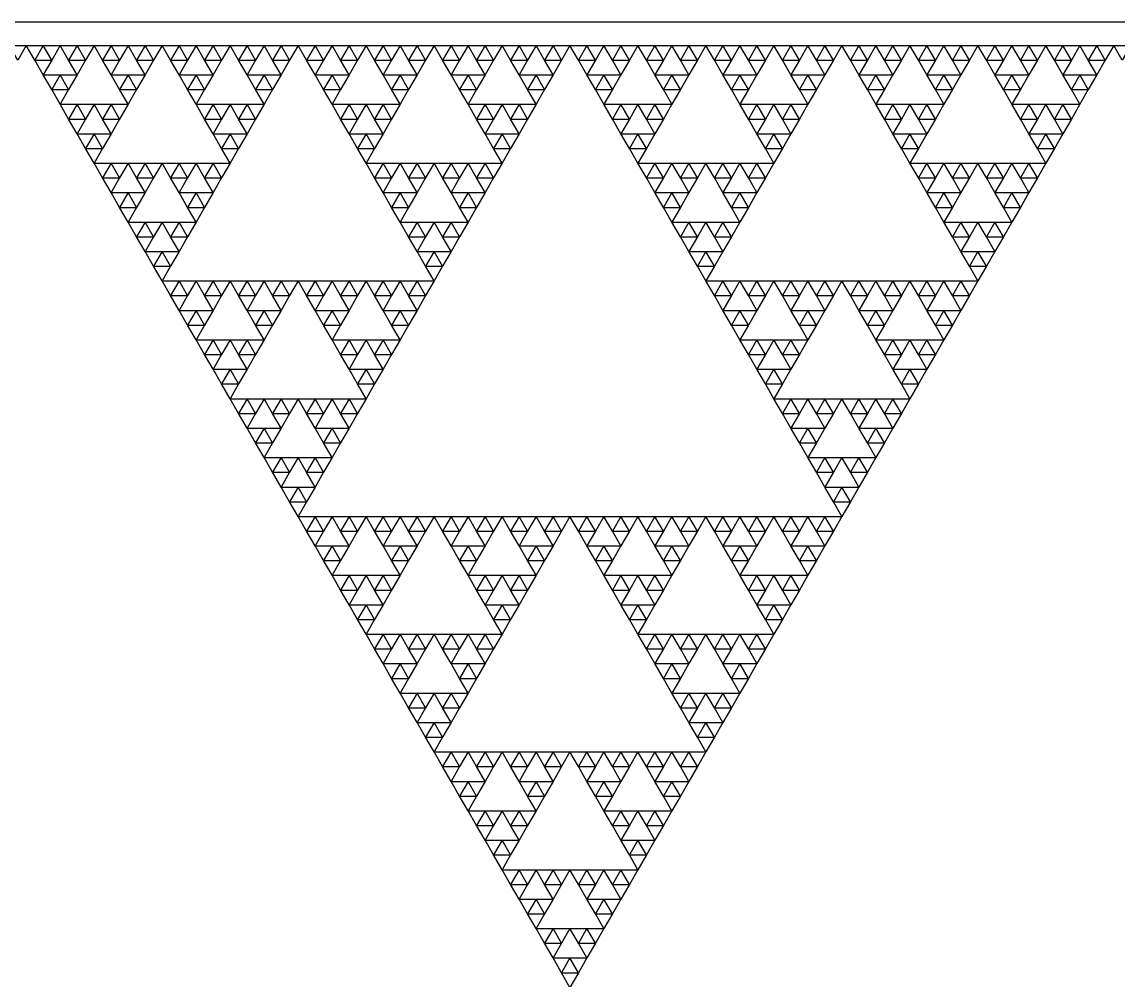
# Model space of a CAD drawing. Extents: x 0 to 1120, y 627 to 1597.
# Drawn here: x 559.5 to 699.2, y 1474.8 to 1597 of the extents above; entities that cross this region are included whole.
import ezdxf

# ---------------------------------------------------------------- set-up
doc = ezdxf.new("R2010")
doc.units = 0
doc.layers.get('0').update_dxf_attribs({"linetype": 'CONTINUOUS'})

msp = doc.modelspace()

# ---------------------------------------------------------------- linework, layer by layer
at = {"color": 1}
msp.add_lwpolyline([(0, 1597), (1120, 1597), (560, 627.052)], close=True, dxfattribs=at)
at = {"color": 3}
for points in [[(557.833, 1594), (560, 1594), (558.916, 1592.123)], [(560, 1594), (562.167, 1594), (561.084, 1592.123)], [(562.167, 1594), (564.334, 1594), (563.251, 1592.123)], [(564.334, 1594), (566.502, 1594), (565.418, 1592.123)], [(566.502, 1594), (568.669, 1594), (567.585, 1592.123)], [(568.669, 1594), (570.836, 1594), (569.752, 1592.123)], [(570.836, 1594), (573.003, 1594), (571.92, 1592.123)], [(573.003, 1594), (575.17, 1594), (574.087, 1592.123)], [(575.17, 1594), (577.338, 1594), (576.254, 1592.123)], [(577.338, 1594), (579.505, 1594), (578.421, 1592.123)], [(579.505, 1594), (581.672, 1594), (580.588, 1592.123)], [(581.672, 1594), (583.839, 1594), (582.756, 1592.123)], [(583.839, 1594), (586.006, 1594), (584.923, 1592.123)], [(586.006, 1594), (588.174, 1594), (587.09, 1592.123)], [(588.174, 1594), (590.341, 1594), (589.257, 1592.123)], [(590.341, 1594), (592.508, 1594), (591.424, 1592.123)], [(592.508, 1594), (594.675, 1594), (593.592, 1592.123)], [(594.675, 1594), (596.842, 1594), (595.759, 1592.123)], [(596.842, 1594), (599.01, 1594), (597.926, 1592.123)], [(599.01, 1594), (601.177, 1594), (600.093, 1592.123)], [(601.177, 1594), (603.344, 1594), (602.26, 1592.123)], [(603.344, 1594), (605.511, 1594), (604.428, 1592.123)], [(605.511, 1594), (607.678, 1594), (606.595, 1592.123)], [(607.678, 1594), (609.846, 1594), (608.762, 1592.123)], [(609.846, 1594), (612.013, 1594), (610.929, 1592.123)], [(612.013, 1594), (614.18, 1594), (613.096, 1592.123)], [(614.18, 1594), (616.347, 1594), (615.264, 1592.123)], [(616.347, 1594), (618.514, 1594), (617.431, 1592.123)], [(618.514, 1594), (620.682, 1594), (619.598, 1592.123)], [(620.682, 1594), (622.849, 1594), (621.765, 1592.123)], [(622.849, 1594), (625.016, 1594), (623.932, 1592.123)], [(625.016, 1594), (627.183, 1594), (626.1, 1592.123)], [(627.183, 1594), (629.35, 1594), (628.267, 1592.123)], [(629.35, 1594), (631.518, 1594), (630.434, 1592.123)], [(631.518, 1594), (633.685, 1594), (632.601, 1592.123)], [(633.685, 1594), (635.852, 1594), (634.768, 1592.123)], [(635.852, 1594), (638.019, 1594), (636.936, 1592.123)], [(638.019, 1594), (640.186, 1594), (639.103, 1592.123)], [(640.186, 1594), (642.354, 1594), (641.27, 1592.123)], [(642.354, 1594), (644.521, 1594), (643.437, 1592.123)], [(644.521, 1594), (646.688, 1594), (645.604, 1592.123)], [(646.688, 1594), (648.855, 1594), (647.772, 1592.123)], [(648.855, 1594), (651.023, 1594), (649.939, 1592.123)], [(651.023, 1594), (653.19, 1594), (652.106, 1592.123)], [(653.19, 1594), (655.357, 1594), (654.273, 1592.123)], [(655.357, 1594), (657.524, 1594), (656.441, 1592.123)], [(657.524, 1594), (659.691, 1594), (658.608, 1592.123)], [(659.691, 1594), (661.859, 1594), (660.775, 1592.123)], [(661.859, 1594), (664.026, 1594), (662.942, 1592.123)], [(664.026, 1594), (666.193, 1594), (665.109, 1592.123)], [(666.193, 1594), (668.36, 1594), (667.277, 1592.123)], [(668.36, 1594), (670.527, 1594), (669.444, 1592.123)], [(670.527, 1594), (672.695, 1594), (671.611, 1592.123)], [(672.695, 1594), (674.862, 1594), (673.778, 1592.123)], [(674.862, 1594), (677.029, 1594), (675.945, 1592.123)], [(677.029, 1594), (679.196, 1594), (678.113, 1592.123)], [(679.196, 1594), (681.363, 1594), (680.28, 1592.123)], [(681.363, 1594), (683.531, 1594), (682.447, 1592.123)], [(683.531, 1594), (685.698, 1594), (684.614, 1592.123)], [(685.698, 1594), (687.865, 1594), (686.781, 1592.123)], [(687.865, 1594), (690.032, 1594), (688.949, 1592.123)], [(690.032, 1594), (692.199, 1594), (691.116, 1592.123)], [(692.199, 1594), (694.367, 1594), (693.283, 1592.123)], [(694.367, 1594), (696.534, 1594), (695.45, 1592.123)], [(696.534, 1594), (698.701, 1594), (697.617, 1592.123)], [(698.701, 1594), (700.868, 1594), (699.785, 1592.123)], [(561.084, 1592.123), (563.251, 1592.123), (562.167, 1590.246)], [(565.418, 1592.123), (567.585, 1592.123), (566.502, 1590.246)], [(569.752, 1592.123), (571.92, 1592.123), (570.836, 1590.246)], [(574.087, 1592.123), (576.254, 1592.123), (575.17, 1590.246)], [(578.421, 1592.123), (580.588, 1592.123), (579.505, 1590.246)], [(582.756, 1592.123), (584.923, 1592.123), (583.839, 1590.246)], [(587.09, 1592.123), (589.257, 1592.123), (588.174, 1590.246)], [(591.424, 1592.123), (593.592, 1592.123), (592.508, 1590.246)], [(595.759, 1592.123), (597.926, 1592.123), (596.842, 1590.246)], [(600.093, 1592.123), (602.26, 1592.123), (601.177, 1590.246)], [(604.428, 1592.123), (606.595, 1592.123), (605.511, 1590.246)], [(608.762, 1592.123), (610.929, 1592.123), (609.846, 1590.246)], [(613.096, 1592.123), (615.264, 1592.123), (614.18, 1590.246)], [(617.431, 1592.123), (619.598, 1592.123), (618.514, 1590.246)], [(621.765, 1592.123), (623.932, 1592.123), (622.849, 1590.246)], [(626.1, 1592.123), (628.267, 1592.123), (627.183, 1590.246)], [(630.434, 1592.123), (632.601, 1592.123), (631.518, 1590.246)], [(634.768, 1592.123), (636.936, 1592.123), (635.852, 1590.246)], [(639.103, 1592.123), (641.27, 1592.123), (640.186, 1590.246)], [(643.437, 1592.123), (645.604, 1592.123), (644.521, 1590.246)], [(647.772, 1592.123), (649.939, 1592.123), (648.855, 1590.246)], [(652.106, 1592.123), (654.273, 1592.123), (653.19, 1590.246)], [(656.441, 1592.123), (658.608, 1592.123), (657.524, 1590.246)], [(660.775, 1592.123), (662.942, 1592.123), (661.859, 1590.246)], [(665.109, 1592.123), (667.277, 1592.123), (666.193, 1590.246)], [(669.444, 1592.123), (671.611, 1592.123), (670.527, 1590.246)], [(673.778, 1592.123), (675.945, 1592.123), (674.862, 1590.246)], [(678.113, 1592.123), (680.28, 1592.123), (679.196, 1590.246)], [(682.447, 1592.123), (684.614, 1592.123), (683.531, 1590.246)], [(686.781, 1592.123), (688.949, 1592.123), (687.865, 1590.246)], [(691.116, 1592.123), (693.283, 1592.123), (692.199, 1590.246)], [(695.45, 1592.123), (697.617, 1592.123), (696.534, 1590.246)], [(562.167, 1590.246), (564.334, 1590.246), (563.251, 1588.369)], [(564.334, 1590.246), (566.502, 1590.246), (565.418, 1588.369)], [(570.836, 1590.246), (573.003, 1590.246), (571.92, 1588.369)], [(573.003, 1590.246), (575.17, 1590.246), (574.087, 1588.369)], [(579.505, 1590.246), (581.672, 1590.246), (580.588, 1588.369)], [(581.672, 1590.246), (583.839, 1590.246), (582.756, 1588.369)], [(588.174, 1590.246), (590.341, 1590.246), (589.257, 1588.369)], [(590.341, 1590.246), (592.508, 1590.246), (591.424, 1588.369)], [(596.842, 1590.246), (599.01, 1590.246), (597.926, 1588.369)], [(599.01, 1590.246), (601.177, 1590.246), (600.093, 1588.369)], [(605.511, 1590.246), (607.678, 1590.246), (606.595, 1588.369)], [(607.678, 1590.246), (609.846, 1590.246), (608.762, 1588.369)], [(614.18, 1590.246), (616.347, 1590.246), (615.264, 1588.369)], [(616.347, 1590.246), (618.514, 1590.246), (617.431, 1588.369)], [(622.849, 1590.246), (625.016, 1590.246), (623.932, 1588.369)], [(625.016, 1590.246), (627.183, 1590.246), (626.1, 1588.369)], [(631.518, 1590.246), (633.685, 1590.246), (632.601, 1588.369)], [(633.685, 1590.246), (635.852, 1590.246), (634.768, 1588.369)], [(640.186, 1590.246), (642.354, 1590.246), (641.27, 1588.369)], [(642.354, 1590.246), (644.521, 1590.246), (643.437, 1588.369)], [(648.855, 1590.246), (651.023, 1590.246), (649.939, 1588.369)], [(651.023, 1590.246), (653.19, 1590.246), (652.106, 1588.369)], [(657.524, 1590.246), (659.691, 1590.246), (658.608, 1588.369)], [(659.691, 1590.246), (661.859, 1590.246), (660.775, 1588.369)], [(666.193, 1590.246), (668.36, 1590.246), (667.277, 1588.369)], [(668.36, 1590.246), (670.527, 1590.246), (669.444, 1588.369)], [(674.862, 1590.246), (677.029, 1590.246), (675.945, 1588.369)], [(677.029, 1590.246), (679.196, 1590.246), (678.113, 1588.369)], [(683.531, 1590.246), (685.698, 1590.246), (684.614, 1588.369)], [(685.698, 1590.246), (687.865, 1590.246), (686.781, 1588.369)], [(692.199, 1590.246), (694.367, 1590.246), (693.283, 1588.369)], [(694.367, 1590.246), (696.534, 1590.246), (695.45, 1588.369)], [(563.251, 1588.369), (565.418, 1588.369), (564.334, 1586.493)], [(571.92, 1588.369), (574.087, 1588.369), (573.003, 1586.493)], [(580.588, 1588.369), (582.756, 1588.369), (581.672, 1586.493)], [(589.257, 1588.369), (591.424, 1588.369), (590.341, 1586.493)], [(597.926, 1588.369), (600.093, 1588.369), (599.01, 1586.493)], [(606.595, 1588.369), (608.762, 1588.369), (607.678, 1586.493)], [(615.264, 1588.369), (617.431, 1588.369), (616.347, 1586.493)], [(623.932, 1588.369), (626.1, 1588.369), (625.016, 1586.493)], [(632.601, 1588.369), (634.768, 1588.369), (633.685, 1586.493)], [(641.27, 1588.369), (643.437, 1588.369), (642.354, 1586.493)], [(649.939, 1588.369), (652.106, 1588.369), (651.023, 1586.493)], [(658.608, 1588.369), (660.775, 1588.369), (659.691, 1586.493)], [(667.277, 1588.369), (669.444, 1588.369), (668.36, 1586.493)], [(675.945, 1588.369), (678.113, 1588.369), (677.029, 1586.493)], [(684.614, 1588.369), (686.781, 1588.369), (685.698, 1586.493)], [(693.283, 1588.369), (695.45, 1588.369), (694.367, 1586.493)], [(564.334, 1586.493), (566.502, 1586.493), (565.418, 1584.616)], [(566.502, 1586.493), (568.669, 1586.493), (567.585, 1584.616)], [(568.669, 1586.493), (570.836, 1586.493), (569.752, 1584.616)], [(570.836, 1586.493), (573.003, 1586.493), (571.92, 1584.616)], [(581.672, 1586.493), (583.839, 1586.493), (582.756, 1584.616)], [(583.839, 1586.493), (586.006, 1586.493), (584.923, 1584.616)], [(586.006, 1586.493), (588.174, 1586.493), (587.09, 1584.616)], [(588.174, 1586.493), (590.341, 1586.493), (589.257, 1584.616)], [(599.01, 1586.493), (601.177, 1586.493), (600.093, 1584.616)], [(601.177, 1586.493), (603.344, 1586.493), (602.26, 1584.616)], [(603.344, 1586.493), (605.511, 1586.493), (604.428, 1584.616)], [(605.511, 1586.493), (607.678, 1586.493), (606.595, 1584.616)], [(616.347, 1586.493), (618.514, 1586.493), (617.431, 1584.616)], [(618.514, 1586.493), (620.682, 1586.493), (619.598, 1584.616)], [(620.682, 1586.493), (622.849, 1586.493), (621.765, 1584.616)], [(622.849, 1586.493), (625.016, 1586.493), (623.932, 1584.616)], [(633.685, 1586.493), (635.852, 1586.493), (634.768, 1584.616)], [(635.852, 1586.493), (638.019, 1586.493), (636.936, 1584.616)], [(638.019, 1586.493), (640.186, 1586.493), (639.103, 1584.616)], [(640.186, 1586.493), (642.354, 1586.493), (641.27, 1584.616)], [(651.023, 1586.493), (653.19, 1586.493), (652.106, 1584.616)], [(653.19, 1586.493), (655.357, 1586.493), (654.273, 1584.616)], [(655.357, 1586.493), (657.524, 1586.493), (656.441, 1584.616)], [(657.524, 1586.493), (659.691, 1586.493), (658.608, 1584.616)], [(668.36, 1586.493), (670.527, 1586.493), (669.444, 1584.616)], [(670.527, 1586.493), (672.695, 1586.493), (671.611, 1584.616)], [(672.695, 1586.493), (674.862, 1586.493), (673.778, 1584.616)], [(674.862, 1586.493), (677.029, 1586.493), (675.945, 1584.616)], [(685.698, 1586.493), (687.865, 1586.493), (686.781, 1584.616)], [(687.865, 1586.493), (690.032, 1586.493), (688.949, 1584.616)], [(690.032, 1586.493), (692.199, 1586.493), (691.116, 1584.616)], [(692.199, 1586.493), (694.367, 1586.493), (693.283, 1584.616)], [(565.418, 1584.616), (567.585, 1584.616), (566.502, 1582.739)], [(569.752, 1584.616), (571.92, 1584.616), (570.836, 1582.739)], [(582.756, 1584.616), (584.923, 1584.616), (583.839, 1582.739)], [(587.09, 1584.616), (589.257, 1584.616), (588.174, 1582.739)], [(600.093, 1584.616), (602.26, 1584.616), (601.177, 1582.739)], [(604.428, 1584.616), (606.595, 1584.616), (605.511, 1582.739)], [(617.431, 1584.616), (619.598, 1584.616), (618.514, 1582.739)], [(621.765, 1584.616), (623.932, 1584.616), (622.849, 1582.739)], [(634.768, 1584.616), (636.936, 1584.616), (635.852, 1582.739)], [(639.103, 1584.616), (641.27, 1584.616), (640.186, 1582.739)], [(652.106, 1584.616), (654.273, 1584.616), (653.19, 1582.739)], [(656.441, 1584.616), (658.608, 1584.616), (657.524, 1582.739)], [(669.444, 1584.616), (671.611, 1584.616), (670.527, 1582.739)], [(673.778, 1584.616), (675.945, 1584.616), (674.862, 1582.739)], [(686.781, 1584.616), (688.949, 1584.616), (687.865, 1582.739)], [(691.116, 1584.616), (693.283, 1584.616), (692.199, 1582.739)], [(566.502, 1582.739), (568.669, 1582.739), (567.585, 1580.862)], [(568.669, 1582.739), (570.836, 1582.739), (569.752, 1580.862)], [(583.839, 1582.739), (586.006, 1582.739), (584.923, 1580.862)], [(586.006, 1582.739), (588.174, 1582.739), (587.09, 1580.862)], [(601.177, 1582.739), (603.344, 1582.739), (602.26, 1580.862)], [(603.344, 1582.739), (605.511, 1582.739), (604.428, 1580.862)], [(618.514, 1582.739), (620.682, 1582.739), (619.598, 1580.862)], [(620.682, 1582.739), (622.849, 1582.739), (621.765, 1580.862)], [(635.852, 1582.739), (638.019, 1582.739), (636.936, 1580.862)], [(638.019, 1582.739), (640.186, 1582.739), (639.103, 1580.862)], [(653.19, 1582.739), (655.357, 1582.739), (654.273, 1580.862)], [(655.357, 1582.739), (657.524, 1582.739), (656.441, 1580.862)], [(670.527, 1582.739), (672.695, 1582.739), (671.611, 1580.862)], [(672.695, 1582.739), (674.862, 1582.739), (673.778, 1580.862)], [(687.865, 1582.739), (690.032, 1582.739), (688.949, 1580.862)], [(690.032, 1582.739), (692.199, 1582.739), (691.116, 1580.862)], [(567.585, 1580.862), (569.752, 1580.862), (568.669, 1578.985)], [(584.923, 1580.862), (587.09, 1580.862), (586.006, 1578.985)], [(602.26, 1580.862), (604.428, 1580.862), (603.344, 1578.985)], [(619.598, 1580.862), (621.765, 1580.862), (620.682, 1578.985)], [(636.936, 1580.862), (639.103, 1580.862), (638.019, 1578.985)], [(654.273, 1580.862), (656.441, 1580.862), (655.357, 1578.985)], [(671.611, 1580.862), (673.778, 1580.862), (672.695, 1578.985)], [(688.949, 1580.862), (691.116, 1580.862), (690.032, 1578.985)], [(568.669, 1578.985), (570.836, 1578.985), (569.752, 1577.108)], [(570.836, 1578.985), (573.003, 1578.985), (571.92, 1577.108)], [(573.003, 1578.985), (575.17, 1578.985), (574.087, 1577.108)], [(575.17, 1578.985), (577.338, 1578.985), (576.254, 1577.108)], [(577.338, 1578.985), (579.505, 1578.985), (578.421, 1577.108)], [(579.505, 1578.985), (581.672, 1578.985), (580.588, 1577.108)], [(581.672, 1578.985), (583.839, 1578.985), (582.756, 1577.108)], [(583.839, 1578.985), (586.006, 1578.985), (584.923, 1577.108)], [(603.344, 1578.985), (605.511, 1578.985), (604.428, 1577.108)], [(605.511, 1578.985), (607.678, 1578.985), (606.595, 1577.108)], [(607.678, 1578.985), (609.846, 1578.985), (608.762, 1577.108)], [(609.846, 1578.985), (612.013, 1578.985), (610.929, 1577.108)], [(612.013, 1578.985), (614.18, 1578.985), (613.096, 1577.108)], [(614.18, 1578.985), (616.347, 1578.985), (615.264, 1577.108)], [(616.347, 1578.985), (618.514, 1578.985), (617.431, 1577.108)], [(618.514, 1578.985), (620.682, 1578.985), (619.598, 1577.108)], [(638.019, 1578.985), (640.186, 1578.985), (639.103, 1577.108)], [(640.186, 1578.985), (642.354, 1578.985), (641.27, 1577.108)], [(642.354, 1578.985), (644.521, 1578.985), (643.437, 1577.108)], [(644.521, 1578.985), (646.688, 1578.985), (645.604, 1577.108)], [(646.688, 1578.985), (648.855, 1578.985), (647.772, 1577.108)], [(648.855, 1578.985), (651.023, 1578.985), (649.939, 1577.108)], [(651.023, 1578.985), (653.19, 1578.985), (652.106, 1577.108)], [(653.19, 1578.985), (655.357, 1578.985), (654.273, 1577.108)], [(672.695, 1578.985), (674.862, 1578.985), (673.778, 1577.108)], [(674.862, 1578.985), (677.029, 1578.985), (675.945, 1577.108)], [(677.029, 1578.985), (679.196, 1578.985), (678.113, 1577.108)], [(679.196, 1578.985), (681.363, 1578.985), (680.28, 1577.108)], [(681.363, 1578.985), (683.531, 1578.985), (682.447, 1577.108)], [(683.531, 1578.985), (685.698, 1578.985), (684.614, 1577.108)], [(685.698, 1578.985), (687.865, 1578.985), (686.781, 1577.108)], [(687.865, 1578.985), (690.032, 1578.985), (688.949, 1577.108)], [(569.752, 1577.108), (571.92, 1577.108), (570.836, 1575.231)], [(574.087, 1577.108), (576.254, 1577.108), (575.17, 1575.231)], [(578.421, 1577.108), (580.588, 1577.108), (579.505, 1575.231)], [(582.756, 1577.108), (584.923, 1577.108), (583.839, 1575.231)], [(604.428, 1577.108), (606.595, 1577.108), (605.511, 1575.231)], [(608.762, 1577.108), (610.929, 1577.108), (609.846, 1575.231)], [(613.096, 1577.108), (615.264, 1577.108), (614.18, 1575.231)], [(617.431, 1577.108), (619.598, 1577.108), (618.514, 1575.231)], [(639.103, 1577.108), (641.27, 1577.108), (640.186, 1575.231)], [(643.437, 1577.108), (645.604, 1577.108), (644.521, 1575.231)], [(647.772, 1577.108), (649.939, 1577.108), (648.855, 1575.231)], [(652.106, 1577.108), (654.273, 1577.108), (653.19, 1575.231)], [(673.778, 1577.108), (675.945, 1577.108), (674.862, 1575.231)], [(678.113, 1577.108), (680.28, 1577.108), (679.196, 1575.231)], [(682.447, 1577.108), (684.614, 1577.108), (683.531, 1575.231)], [(686.781, 1577.108), (688.949, 1577.108), (687.865, 1575.231)], [(570.836, 1575.231), (573.003, 1575.231), (571.92, 1573.355)], [(573.003, 1575.231), (575.17, 1575.231), (574.087, 1573.355)], [(579.505, 1575.231), (581.672, 1575.231), (580.588, 1573.355)], [(581.672, 1575.231), (583.839, 1575.231), (582.756, 1573.355)], [(605.511, 1575.231), (607.678, 1575.231), (606.595, 1573.355)], [(607.678, 1575.231), (609.846, 1575.231), (608.762, 1573.355)], [(614.18, 1575.231), (616.347, 1575.231), (615.264, 1573.355)], [(616.347, 1575.231), (618.514, 1575.231), (617.431, 1573.355)], [(640.186, 1575.231), (642.354, 1575.231), (641.27, 1573.355)], [(642.354, 1575.231), (644.521, 1575.231), (643.437, 1573.355)], [(648.855, 1575.231), (651.023, 1575.231), (649.939, 1573.355)], [(651.023, 1575.231), (653.19, 1575.231), (652.106, 1573.355)], [(674.862, 1575.231), (677.029, 1575.231), (675.945, 1573.355)], [(677.029, 1575.231), (679.196, 1575.231), (678.113, 1573.355)], [(683.531, 1575.231), (685.698, 1575.231), (684.614, 1573.355)], [(685.698, 1575.231), (687.865, 1575.231), (686.781, 1573.355)], [(571.92, 1573.355), (574.087, 1573.355), (573.003, 1571.478)], [(580.588, 1573.355), (582.756, 1573.355), (581.672, 1571.478)], [(606.595, 1573.355), (608.762, 1573.355), (607.678, 1571.478)], [(615.264, 1573.355), (617.431, 1573.355), (616.347, 1571.478)], [(641.27, 1573.355), (643.437, 1573.355), (642.354, 1571.478)], [(649.939, 1573.355), (652.106, 1573.355), (651.023, 1571.478)], [(675.945, 1573.355), (678.113, 1573.355), (677.029, 1571.478)], [(684.614, 1573.355), (686.781, 1573.355), (685.698, 1571.478)], [(573.003, 1571.478), (575.17, 1571.478), (574.087, 1569.601)], [(575.17, 1571.478), (577.338, 1571.478), (576.254, 1569.601)], [(577.338, 1571.478), (579.505, 1571.478), (578.421, 1569.601)], [(579.505, 1571.478), (581.672, 1571.478), (580.588, 1569.601)], [(607.678, 1571.478), (609.846, 1571.478), (608.762, 1569.601)], [(609.846, 1571.478), (612.013, 1571.478), (610.929, 1569.601)], [(612.013, 1571.478), (614.18, 1571.478), (613.096, 1569.601)], [(614.18, 1571.478), (616.347, 1571.478), (615.264, 1569.601)], [(642.354, 1571.478), (644.521, 1571.478), (643.437, 1569.601)], [(644.521, 1571.478), (646.688, 1571.478), (645.604, 1569.601)], [(646.688, 1571.478), (648.855, 1571.478), (647.772, 1569.601)], [(648.855, 1571.478), (651.023, 1571.478), (649.939, 1569.601)], [(677.029, 1571.478), (679.196, 1571.478), (678.113, 1569.601)], [(679.196, 1571.478), (681.363, 1571.478), (680.28, 1569.601)], [(681.363, 1571.478), (683.531, 1571.478), (682.447, 1569.601)], [(683.531, 1571.478), (685.698, 1571.478), (684.614, 1569.601)], [(574.087, 1569.601), (576.254, 1569.601), (575.17, 1567.724)], [(578.421, 1569.601), (580.588, 1569.601), (579.505, 1567.724)], [(608.762, 1569.601), (610.929, 1569.601), (609.846, 1567.724)], [(613.096, 1569.601), (615.264, 1569.601), (614.18, 1567.724)], [(643.437, 1569.601), (645.604, 1569.601), (644.521, 1567.724)], [(647.772, 1569.601), (649.939, 1569.601), (648.855, 1567.724)], [(678.113, 1569.601), (680.28, 1569.601), (679.196, 1567.724)], [(682.447, 1569.601), (684.614, 1569.601), (683.531, 1567.724)], [(575.17, 1567.724), (577.338, 1567.724), (576.254, 1565.847)], [(577.338, 1567.724), (579.505, 1567.724), (578.421, 1565.847)], [(609.846, 1567.724), (612.013, 1567.724), (610.929, 1565.847)], [(612.013, 1567.724), (614.18, 1567.724), (613.096, 1565.847)], [(644.521, 1567.724), (646.688, 1567.724), (645.604, 1565.847)], [(646.688, 1567.724), (648.855, 1567.724), (647.772, 1565.847)], [(679.196, 1567.724), (681.363, 1567.724), (680.28, 1565.847)], [(681.363, 1567.724), (683.531, 1567.724), (682.447, 1565.847)], [(576.254, 1565.847), (578.421, 1565.847), (577.338, 1563.97)], [(610.929, 1565.847), (613.096, 1565.847), (612.013, 1563.97)], [(645.604, 1565.847), (647.772, 1565.847), (646.688, 1563.97)], [(680.28, 1565.847), (682.447, 1565.847), (681.363, 1563.97)], [(577.338, 1563.97), (579.505, 1563.97), (578.421, 1562.094)], [(579.505, 1563.97), (581.672, 1563.97), (580.588, 1562.094)], [(581.672, 1563.97), (583.839, 1563.97), (582.756, 1562.094)], [(583.839, 1563.97), (586.006, 1563.97), (584.923, 1562.094)], [(586.006, 1563.97), (588.174, 1563.97), (587.09, 1562.094)], [(588.174, 1563.97), (590.341, 1563.97), (589.257, 1562.094)], [(590.341, 1563.97), (592.508, 1563.97), (591.424, 1562.094)], [(592.508, 1563.97), (594.675, 1563.97), (593.592, 1562.094)], [(594.675, 1563.97), (596.842, 1563.97), (595.759, 1562.094)], [(596.842, 1563.97), (599.01, 1563.97), (597.926, 1562.094)], [(599.01, 1563.97), (601.177, 1563.97), (600.093, 1562.094)], [(601.177, 1563.97), (603.344, 1563.97), (602.26, 1562.094)], [(603.344, 1563.97), (605.511, 1563.97), (604.428, 1562.094)], [(605.511, 1563.97), (607.678, 1563.97), (606.595, 1562.094)], [(607.678, 1563.97), (609.846, 1563.97), (608.762, 1562.094)], [(609.846, 1563.97), (612.013, 1563.97), (610.929, 1562.094)], [(646.688, 1563.97), (648.855, 1563.97), (647.772, 1562.094)], [(648.855, 1563.97), (651.023, 1563.97), (649.939, 1562.094)], [(651.023, 1563.97), (653.19, 1563.97), (652.106, 1562.094)], [(653.19, 1563.97), (655.357, 1563.97), (654.273, 1562.094)], [(655.357, 1563.97), (657.524, 1563.97), (656.441, 1562.094)], [(657.524, 1563.97), (659.691, 1563.97), (658.608, 1562.094)], [(659.691, 1563.97), (661.859, 1563.97), (660.775, 1562.094)], [(661.859, 1563.97), (664.026, 1563.97), (662.942, 1562.094)], [(664.026, 1563.97), (666.193, 1563.97), (665.109, 1562.094)], [(666.193, 1563.97), (668.36, 1563.97), (667.277, 1562.094)], [(668.36, 1563.97), (670.527, 1563.97), (669.444, 1562.094)], [(670.527, 1563.97), (672.695, 1563.97), (671.611, 1562.094)], [(672.695, 1563.97), (674.862, 1563.97), (673.778, 1562.094)], [(674.862, 1563.97), (677.029, 1563.97), (675.945, 1562.094)], [(677.029, 1563.97), (679.196, 1563.97), (678.113, 1562.094)], [(679.196, 1563.97), (681.363, 1563.97), (680.28, 1562.094)], [(578.421, 1562.094), (580.588, 1562.094), (579.505, 1560.217)], [(582.756, 1562.094), (584.923, 1562.094), (583.839, 1560.217)], [(587.09, 1562.094), (589.257, 1562.094), (588.174, 1560.217)], [(591.424, 1562.094), (593.592, 1562.094), (592.508, 1560.217)], [(595.759, 1562.094), (597.926, 1562.094), (596.842, 1560.217)], [(600.093, 1562.094), (602.26, 1562.094), (601.177, 1560.217)], [(604.428, 1562.094), (606.595, 1562.094), (605.511, 1560.217)], [(608.762, 1562.094), (610.929, 1562.094), (609.846, 1560.217)], [(647.772, 1562.094), (649.939, 1562.094), (648.855, 1560.217)], [(652.106, 1562.094), (654.273, 1562.094), (653.19, 1560.217)], [(656.441, 1562.094), (658.608, 1562.094), (657.524, 1560.217)], [(660.775, 1562.094), (662.942, 1562.094), (661.859, 1560.217)], [(665.109, 1562.094), (667.277, 1562.094), (666.193, 1560.217)], [(669.444, 1562.094), (671.611, 1562.094), (670.527, 1560.217)], [(673.778, 1562.094), (675.945, 1562.094), (674.862, 1560.217)], [(678.113, 1562.094), (680.28, 1562.094), (679.196, 1560.217)], [(579.505, 1560.217), (581.672, 1560.217), (580.588, 1558.34)], [(581.672, 1560.217), (583.839, 1560.217), (582.756, 1558.34)], [(588.174, 1560.217), (590.341, 1560.217), (589.257, 1558.34)], [(590.341, 1560.217), (592.508, 1560.217), (591.424, 1558.34)], [(596.842, 1560.217), (599.01, 1560.217), (597.926, 1558.34)], [(599.01, 1560.217), (601.177, 1560.217), (600.093, 1558.34)], [(605.511, 1560.217), (607.678, 1560.217), (606.595, 1558.34)], [(607.678, 1560.217), (609.846, 1560.217), (608.762, 1558.34)], [(648.855, 1560.217), (651.023, 1560.217), (649.939, 1558.34)], [(651.023, 1560.217), (653.19, 1560.217), (652.106, 1558.34)], [(657.524, 1560.217), (659.691, 1560.217), (658.608, 1558.34)], [(659.691, 1560.217), (661.859, 1560.217), (660.775, 1558.34)], [(666.193, 1560.217), (668.36, 1560.217), (667.277, 1558.34)], [(668.36, 1560.217), (670.527, 1560.217), (669.444, 1558.34)], [(674.862, 1560.217), (677.029, 1560.217), (675.945, 1558.34)], [(677.029, 1560.217), (679.196, 1560.217), (678.113, 1558.34)], [(580.588, 1558.34), (582.756, 1558.34), (581.672, 1556.463)], [(589.257, 1558.34), (591.424, 1558.34), (590.341, 1556.463)], [(597.926, 1558.34), (600.093, 1558.34), (599.01, 1556.463)], [(606.595, 1558.34), (608.762, 1558.34), (607.678, 1556.463)], [(649.939, 1558.34), (652.106, 1558.34), (651.023, 1556.463)], [(658.608, 1558.34), (660.775, 1558.34), (659.691, 1556.463)], [(667.277, 1558.34), (669.444, 1558.34), (668.36, 1556.463)], [(675.945, 1558.34), (678.113, 1558.34), (677.029, 1556.463)], [(581.672, 1556.463), (583.839, 1556.463), (582.756, 1554.586)], [(583.839, 1556.463), (586.006, 1556.463), (584.923, 1554.586)], [(586.006, 1556.463), (588.174, 1556.463), (587.09, 1554.586)], [(588.174, 1556.463), (590.341, 1556.463), (589.257, 1554.586)], [(599.01, 1556.463), (601.177, 1556.463), (600.093, 1554.586)], [(601.177, 1556.463), (603.344, 1556.463), (602.26, 1554.586)], [(603.344, 1556.463), (605.511, 1556.463), (604.428, 1554.586)], [(605.511, 1556.463), (607.678, 1556.463), (606.595, 1554.586)], [(651.023, 1556.463), (653.19, 1556.463), (652.106, 1554.586)], [(653.19, 1556.463), (655.357, 1556.463), (654.273, 1554.586)], [(655.357, 1556.463), (657.524, 1556.463), (656.441, 1554.586)], [(657.524, 1556.463), (659.691, 1556.463), (658.608, 1554.586)], [(668.36, 1556.463), (670.527, 1556.463), (669.444, 1554.586)], [(670.527, 1556.463), (672.695, 1556.463), (671.611, 1554.586)], [(672.695, 1556.463), (674.862, 1556.463), (673.778, 1554.586)], [(674.862, 1556.463), (677.029, 1556.463), (675.945, 1554.586)], [(582.756, 1554.586), (584.923, 1554.586), (583.839, 1552.709)], [(587.09, 1554.586), (589.257, 1554.586), (588.174, 1552.709)], [(600.093, 1554.586), (602.26, 1554.586), (601.177, 1552.709)], [(604.428, 1554.586), (606.595, 1554.586), (605.511, 1552.709)], [(652.106, 1554.586), (654.273, 1554.586), (653.19, 1552.709)], [(656.441, 1554.586), (658.608, 1554.586), (657.524, 1552.709)], [(669.444, 1554.586), (671.611, 1554.586), (670.527, 1552.709)], [(673.778, 1554.586), (675.945, 1554.586), (674.862, 1552.709)], [(583.839, 1552.709), (586.006, 1552.709), (584.923, 1550.832)], [(586.006, 1552.709), (588.174, 1552.709), (587.09, 1550.832)], [(601.177, 1552.709), (603.344, 1552.709), (602.26, 1550.832)], [(603.344, 1552.709), (605.511, 1552.709), (604.428, 1550.832)], [(653.19, 1552.709), (655.357, 1552.709), (654.273, 1550.832)], [(655.357, 1552.709), (657.524, 1552.709), (656.441, 1550.832)], [(670.527, 1552.709), (672.695, 1552.709), (671.611, 1550.832)], [(672.695, 1552.709), (674.862, 1552.709), (673.778, 1550.832)], [(584.923, 1550.832), (587.09, 1550.832), (586.006, 1548.956)], [(602.26, 1550.832), (604.428, 1550.832), (603.344, 1548.956)], [(654.273, 1550.832), (656.441, 1550.832), (655.357, 1548.956)], [(671.611, 1550.832), (673.778, 1550.832), (672.695, 1548.956)], [(586.006, 1548.956), (588.174, 1548.956), (587.09, 1547.079)], [(588.174, 1548.956), (590.341, 1548.956), (589.257, 1547.079)], [(590.341, 1548.956), (592.508, 1548.956), (591.424, 1547.079)], [(592.508, 1548.956), (594.675, 1548.956), (593.592, 1547.079)], [(594.675, 1548.956), (596.842, 1548.956), (595.759, 1547.079)], [(596.842, 1548.956), (599.01, 1548.956), (597.926, 1547.079)], [(599.01, 1548.956), (601.177, 1548.956), (600.093, 1547.079)], [(601.177, 1548.956), (603.344, 1548.956), (602.26, 1547.079)], [(655.357, 1548.956), (657.524, 1548.956), (656.441, 1547.079)], [(657.524, 1548.956), (659.691, 1548.956), (658.608, 1547.079)], [(659.691, 1548.956), (661.859, 1548.956), (660.775, 1547.079)], [(661.859, 1548.956), (664.026, 1548.956), (662.942, 1547.079)], [(664.026, 1548.956), (666.193, 1548.956), (665.109, 1547.079)], [(666.193, 1548.956), (668.36, 1548.956), (667.277, 1547.079)], [(668.36, 1548.956), (670.527, 1548.956), (669.444, 1547.079)], [(670.527, 1548.956), (672.695, 1548.956), (671.611, 1547.079)], [(587.09, 1547.079), (589.257, 1547.079), (588.174, 1545.202)], [(591.424, 1547.079), (593.592, 1547.079), (592.508, 1545.202)], [(595.759, 1547.079), (597.926, 1547.079), (596.842, 1545.202)], [(600.093, 1547.079), (602.26, 1547.079), (601.177, 1545.202)], [(656.441, 1547.079), (658.608, 1547.079), (657.524, 1545.202)], [(660.775, 1547.079), (662.942, 1547.079), (661.859, 1545.202)], [(665.109, 1547.079), (667.277, 1547.079), (666.193, 1545.202)], [(669.444, 1547.079), (671.611, 1547.079), (670.527, 1545.202)], [(588.174, 1545.202), (590.341, 1545.202), (589.257, 1543.325)], [(590.341, 1545.202), (592.508, 1545.202), (591.424, 1543.325)], [(596.842, 1545.202), (599.01, 1545.202), (597.926, 1543.325)], [(599.01, 1545.202), (601.177, 1545.202), (600.093, 1543.325)], [(657.524, 1545.202), (659.691, 1545.202), (658.608, 1543.325)], [(659.691, 1545.202), (661.859, 1545.202), (660.775, 1543.325)], [(666.193, 1545.202), (668.36, 1545.202), (667.277, 1543.325)], [(668.36, 1545.202), (670.527, 1545.202), (669.444, 1543.325)], [(589.257, 1543.325), (591.424, 1543.325), (590.341, 1541.448)], [(597.926, 1543.325), (600.093, 1543.325), (599.01, 1541.448)], [(658.608, 1543.325), (660.775, 1543.325), (659.691, 1541.448)], [(667.277, 1543.325), (669.444, 1543.325), (668.36, 1541.448)], [(590.341, 1541.448), (592.508, 1541.448), (591.424, 1539.571)], [(592.508, 1541.448), (594.675, 1541.448), (593.592, 1539.571)], [(594.675, 1541.448), (596.842, 1541.448), (595.759, 1539.571)], [(596.842, 1541.448), (599.01, 1541.448), (597.926, 1539.571)], [(659.691, 1541.448), (661.859, 1541.448), (660.775, 1539.571)], [(661.859, 1541.448), (664.026, 1541.448), (662.942, 1539.571)], [(664.026, 1541.448), (666.193, 1541.448), (665.109, 1539.571)], [(666.193, 1541.448), (668.36, 1541.448), (667.277, 1539.571)], [(591.424, 1539.571), (593.592, 1539.571), (592.508, 1537.694)], [(595.759, 1539.571), (597.926, 1539.571), (596.842, 1537.694)], [(660.775, 1539.571), (662.942, 1539.571), (661.859, 1537.694)], [(665.109, 1539.571), (667.277, 1539.571), (666.193, 1537.694)], [(592.508, 1537.694), (594.675, 1537.694), (593.592, 1535.818)], [(594.675, 1537.694), (596.842, 1537.694), (595.759, 1535.818)], [(661.859, 1537.694), (664.026, 1537.694), (662.942, 1535.818)], [(664.026, 1537.694), (666.193, 1537.694), (665.109, 1535.818)], [(593.592, 1535.818), (595.759, 1535.818), (594.675, 1533.941)], [(662.942, 1535.818), (665.109, 1535.818), (664.026, 1533.941)], [(594.675, 1533.941), (596.842, 1533.941), (595.759, 1532.064)], [(596.842, 1533.941), (599.01, 1533.941), (597.926, 1532.064)], [(599.01, 1533.941), (601.177, 1533.941), (600.093, 1532.064)], [(601.177, 1533.941), (603.344, 1533.941), (602.26, 1532.064)], [(603.344, 1533.941), (605.511, 1533.941), (604.428, 1532.064)], [(605.511, 1533.941), (607.678, 1533.941), (606.595, 1532.064)], [(607.678, 1533.941), (609.846, 1533.941), (608.762, 1532.064)], [(609.846, 1533.941), (612.013, 1533.941), (610.929, 1532.064)], [(612.013, 1533.941), (614.18, 1533.941), (613.096, 1532.064)], [(614.18, 1533.941), (616.347, 1533.941), (615.264, 1532.064)], [(616.347, 1533.941), (618.514, 1533.941), (617.431, 1532.064)], [(618.514, 1533.941), (620.682, 1533.941), (619.598, 1532.064)], [(620.682, 1533.941), (622.849, 1533.941), (621.765, 1532.064)], [(622.849, 1533.941), (625.016, 1533.941), (623.932, 1532.064)], [(625.016, 1533.941), (627.183, 1533.941), (626.1, 1532.064)], [(627.183, 1533.941), (629.35, 1533.941), (628.267, 1532.064)], [(629.35, 1533.941), (631.518, 1533.941), (630.434, 1532.064)], [(631.518, 1533.941), (633.685, 1533.941), (632.601, 1532.064)], [(633.685, 1533.941), (635.852, 1533.941), (634.768, 1532.064)], [(635.852, 1533.941), (638.019, 1533.941), (636.936, 1532.064)], [(638.019, 1533.941), (640.186, 1533.941), (639.103, 1532.064)], [(640.186, 1533.941), (642.354, 1533.941), (641.27, 1532.064)], [(642.354, 1533.941), (644.521, 1533.941), (643.437, 1532.064)], [(644.521, 1533.941), (646.688, 1533.941), (645.604, 1532.064)], [(646.688, 1533.941), (648.855, 1533.941), (647.772, 1532.064)], [(648.855, 1533.941), (651.023, 1533.941), (649.939, 1532.064)], [(651.023, 1533.941), (653.19, 1533.941), (652.106, 1532.064)], [(653.19, 1533.941), (655.357, 1533.941), (654.273, 1532.064)], [(655.357, 1533.941), (657.524, 1533.941), (656.441, 1532.064)], [(657.524, 1533.941), (659.691, 1533.941), (658.608, 1532.064)], [(659.691, 1533.941), (661.859, 1533.941), (660.775, 1532.064)], [(661.859, 1533.941), (664.026, 1533.941), (662.942, 1532.064)], [(595.759, 1532.064), (597.926, 1532.064), (596.842, 1530.187)], [(600.093, 1532.064), (602.26, 1532.064), (601.177, 1530.187)], [(604.428, 1532.064), (606.595, 1532.064), (605.511, 1530.187)], [(608.762, 1532.064), (610.929, 1532.064), (609.846, 1530.187)], [(613.096, 1532.064), (615.264, 1532.064), (614.18, 1530.187)], [(617.431, 1532.064), (619.598, 1532.064), (618.514, 1530.187)], [(621.765, 1532.064), (623.932, 1532.064), (622.849, 1530.187)], [(626.1, 1532.064), (628.267, 1532.064), (627.183, 1530.187)], [(630.434, 1532.064), (632.601, 1532.064), (631.518, 1530.187)], [(634.768, 1532.064), (636.936, 1532.064), (635.852, 1530.187)], [(639.103, 1532.064), (641.27, 1532.064), (640.186, 1530.187)], [(643.437, 1532.064), (645.604, 1532.064), (644.521, 1530.187)], [(647.772, 1532.064), (649.939, 1532.064), (648.855, 1530.187)], [(652.106, 1532.064), (654.273, 1532.064), (653.19, 1530.187)], [(656.441, 1532.064), (658.608, 1532.064), (657.524, 1530.187)], [(660.775, 1532.064), (662.942, 1532.064), (661.859, 1530.187)], [(596.842, 1530.187), (599.01, 1530.187), (597.926, 1528.31)], [(599.01, 1530.187), (601.177, 1530.187), (600.093, 1528.31)], [(605.511, 1530.187), (607.678, 1530.187), (606.595, 1528.31)], [(607.678, 1530.187), (609.846, 1530.187), (608.762, 1528.31)], [(614.18, 1530.187), (616.347, 1530.187), (615.264, 1528.31)], [(616.347, 1530.187), (618.514, 1530.187), (617.431, 1528.31)], [(622.849, 1530.187), (625.016, 1530.187), (623.932, 1528.31)], [(625.016, 1530.187), (627.183, 1530.187), (626.1, 1528.31)], [(631.518, 1530.187), (633.685, 1530.187), (632.601, 1528.31)], [(633.685, 1530.187), (635.852, 1530.187), (634.768, 1528.31)], [(640.186, 1530.187), (642.354, 1530.187), (641.27, 1528.31)], [(642.354, 1530.187), (644.521, 1530.187), (643.437, 1528.31)], [(648.855, 1530.187), (651.023, 1530.187), (649.939, 1528.31)], [(651.023, 1530.187), (653.19, 1530.187), (652.106, 1528.31)], [(657.524, 1530.187), (659.691, 1530.187), (658.608, 1528.31)], [(659.691, 1530.187), (661.859, 1530.187), (660.775, 1528.31)], [(597.926, 1528.31), (600.093, 1528.31), (599.01, 1526.433)], [(606.595, 1528.31), (608.762, 1528.31), (607.678, 1526.433)], [(615.264, 1528.31), (617.431, 1528.31), (616.347, 1526.433)], [(623.932, 1528.31), (626.1, 1528.31), (625.016, 1526.433)], [(632.601, 1528.31), (634.768, 1528.31), (633.685, 1526.433)], [(641.27, 1528.31), (643.437, 1528.31), (642.354, 1526.433)], [(649.939, 1528.31), (652.106, 1528.31), (651.023, 1526.433)], [(658.608, 1528.31), (660.775, 1528.31), (659.691, 1526.433)], [(599.01, 1526.433), (601.177, 1526.433), (600.093, 1524.556)], [(601.177, 1526.433), (603.344, 1526.433), (602.26, 1524.556)], [(603.344, 1526.433), (605.511, 1526.433), (604.428, 1524.556)], [(605.511, 1526.433), (607.678, 1526.433), (606.595, 1524.556)], [(616.347, 1526.433), (618.514, 1526.433), (617.431, 1524.556)], [(618.514, 1526.433), (620.682, 1526.433), (619.598, 1524.556)], [(620.682, 1526.433), (622.849, 1526.433), (621.765, 1524.556)], [(622.849, 1526.433), (625.016, 1526.433), (623.932, 1524.556)], [(633.685, 1526.433), (635.852, 1526.433), (634.768, 1524.556)], [(635.852, 1526.433), (638.019, 1526.433), (636.936, 1524.556)], [(638.019, 1526.433), (640.186, 1526.433), (639.103, 1524.556)], [(640.186, 1526.433), (642.354, 1526.433), (641.27, 1524.556)], [(651.023, 1526.433), (653.19, 1526.433), (652.106, 1524.556)], [(653.19, 1526.433), (655.357, 1526.433), (654.273, 1524.556)], [(655.357, 1526.433), (657.524, 1526.433), (656.441, 1524.556)], [(657.524, 1526.433), (659.691, 1526.433), (658.608, 1524.556)], [(600.093, 1524.556), (602.26, 1524.556), (601.177, 1522.68)], [(604.428, 1524.556), (606.595, 1524.556), (605.511, 1522.68)], [(617.431, 1524.556), (619.598, 1524.556), (618.514, 1522.68)], [(621.765, 1524.556), (623.932, 1524.556), (622.849, 1522.68)], [(634.768, 1524.556), (636.936, 1524.556), (635.852, 1522.68)], [(639.103, 1524.556), (641.27, 1524.556), (640.186, 1522.68)], [(652.106, 1524.556), (654.273, 1524.556), (653.19, 1522.68)], [(656.441, 1524.556), (658.608, 1524.556), (657.524, 1522.68)], [(601.177, 1522.68), (603.344, 1522.68), (602.26, 1520.803)], [(603.344, 1522.68), (605.511, 1522.68), (604.428, 1520.803)], [(618.514, 1522.68), (620.682, 1522.68), (619.598, 1520.803)], [(620.682, 1522.68), (622.849, 1522.68), (621.765, 1520.803)], [(635.852, 1522.68), (638.019, 1522.68), (636.936, 1520.803)], [(638.019, 1522.68), (640.186, 1522.68), (639.103, 1520.803)], [(653.19, 1522.68), (655.357, 1522.68), (654.273, 1520.803)], [(655.357, 1522.68), (657.524, 1522.68), (656.441, 1520.803)], [(602.26, 1520.803), (604.428, 1520.803), (603.344, 1518.926)], [(619.598, 1520.803), (621.765, 1520.803), (620.682, 1518.926)], [(636.936, 1520.803), (639.103, 1520.803), (638.019, 1518.926)], [(654.273, 1520.803), (656.441, 1520.803), (655.357, 1518.926)], [(603.344, 1518.926), (605.511, 1518.926), (604.428, 1517.049)], [(605.511, 1518.926), (607.678, 1518.926), (606.595, 1517.049)], [(607.678, 1518.926), (609.846, 1518.926), (608.762, 1517.049)], [(609.846, 1518.926), (612.013, 1518.926), (610.929, 1517.049)], [(612.013, 1518.926), (614.18, 1518.926), (613.096, 1517.049)], [(614.18, 1518.926), (616.347, 1518.926), (615.264, 1517.049)], [(616.347, 1518.926), (618.514, 1518.926), (617.431, 1517.049)], [(618.514, 1518.926), (620.682, 1518.926), (619.598, 1517.049)], [(638.019, 1518.926), (640.186, 1518.926), (639.103, 1517.049)], [(640.186, 1518.926), (642.354, 1518.926), (641.27, 1517.049)], [(642.354, 1518.926), (644.521, 1518.926), (643.437, 1517.049)], [(644.521, 1518.926), (646.688, 1518.926), (645.604, 1517.049)], [(646.688, 1518.926), (648.855, 1518.926), (647.772, 1517.049)], [(648.855, 1518.926), (651.023, 1518.926), (649.939, 1517.049)], [(651.023, 1518.926), (653.19, 1518.926), (652.106, 1517.049)], [(653.19, 1518.926), (655.357, 1518.926), (654.273, 1517.049)], [(604.428, 1517.049), (606.595, 1517.049), (605.511, 1515.172)], [(608.762, 1517.049), (610.929, 1517.049), (609.846, 1515.172)], [(613.096, 1517.049), (615.264, 1517.049), (614.18, 1515.172)], [(617.431, 1517.049), (619.598, 1517.049), (618.514, 1515.172)], [(639.103, 1517.049), (641.27, 1517.049), (640.186, 1515.172)], [(643.437, 1517.049), (645.604, 1517.049), (644.521, 1515.172)], [(647.772, 1517.049), (649.939, 1517.049), (648.855, 1515.172)], [(652.106, 1517.049), (654.273, 1517.049), (653.19, 1515.172)], [(605.511, 1515.172), (607.678, 1515.172), (606.595, 1513.295)], [(607.678, 1515.172), (609.846, 1515.172), (608.762, 1513.295)], [(614.18, 1515.172), (616.347, 1515.172), (615.264, 1513.295)], [(616.347, 1515.172), (618.514, 1515.172), (617.431, 1513.295)], [(640.186, 1515.172), (642.354, 1515.172), (641.27, 1513.295)], [(642.354, 1515.172), (644.521, 1515.172), (643.437, 1513.295)], [(648.855, 1515.172), (651.023, 1515.172), (649.939, 1513.295)], [(651.023, 1515.172), (653.19, 1515.172), (652.106, 1513.295)], [(606.595, 1513.295), (608.762, 1513.295), (607.678, 1511.418)], [(615.264, 1513.295), (617.431, 1513.295), (616.347, 1511.418)], [(641.27, 1513.295), (643.437, 1513.295), (642.354, 1511.418)], [(649.939, 1513.295), (652.106, 1513.295), (651.023, 1511.418)], [(607.678, 1511.418), (609.846, 1511.418), (608.762, 1509.542)], [(609.846, 1511.418), (612.013, 1511.418), (610.929, 1509.542)], [(612.013, 1511.418), (614.18, 1511.418), (613.096, 1509.542)], [(614.18, 1511.418), (616.347, 1511.418), (615.264, 1509.542)], [(642.354, 1511.418), (644.521, 1511.418), (643.437, 1509.542)], [(644.521, 1511.418), (646.688, 1511.418), (645.604, 1509.542)], [(646.688, 1511.418), (648.855, 1511.418), (647.772, 1509.542)], [(648.855, 1511.418), (651.023, 1511.418), (649.939, 1509.542)], [(608.762, 1509.542), (610.929, 1509.542), (609.846, 1507.665)], [(613.096, 1509.542), (615.264, 1509.542), (614.18, 1507.665)], [(643.437, 1509.542), (645.604, 1509.542), (644.521, 1507.665)], [(647.772, 1509.542), (649.939, 1509.542), (648.855, 1507.665)], [(609.846, 1507.665), (612.013, 1507.665), (610.929, 1505.788)], [(612.013, 1507.665), (614.18, 1507.665), (613.096, 1505.788)], [(644.521, 1507.665), (646.688, 1507.665), (645.604, 1505.788)], [(646.688, 1507.665), (648.855, 1507.665), (647.772, 1505.788)], [(610.929, 1505.788), (613.096, 1505.788), (612.013, 1503.911)], [(645.604, 1505.788), (647.772, 1505.788), (646.688, 1503.911)], [(612.013, 1503.911), (614.18, 1503.911), (613.096, 1502.034)], [(614.18, 1503.911), (616.347, 1503.911), (615.264, 1502.034)], [(616.347, 1503.911), (618.514, 1503.911), (617.431, 1502.034)], [(618.514, 1503.911), (620.682, 1503.911), (619.598, 1502.034)], [(620.682, 1503.911), (622.849, 1503.911), (621.765, 1502.034)], [(622.849, 1503.911), (625.016, 1503.911), (623.932, 1502.034)], [(625.016, 1503.911), (627.183, 1503.911), (626.1, 1502.034)], [(627.183, 1503.911), (629.35, 1503.911), (628.267, 1502.034)], [(629.35, 1503.911), (631.518, 1503.911), (630.434, 1502.034)], [(631.518, 1503.911), (633.685, 1503.911), (632.601, 1502.034)], [(633.685, 1503.911), (635.852, 1503.911), (634.768, 1502.034)], [(635.852, 1503.911), (638.019, 1503.911), (636.936, 1502.034)], [(638.019, 1503.911), (640.186, 1503.911), (639.103, 1502.034)], [(640.186, 1503.911), (642.354, 1503.911), (641.27, 1502.034)], [(642.354, 1503.911), (644.521, 1503.911), (643.437, 1502.034)], [(644.521, 1503.911), (646.688, 1503.911), (645.604, 1502.034)], [(613.096, 1502.034), (615.264, 1502.034), (614.18, 1500.157)], [(617.431, 1502.034), (619.598, 1502.034), (618.514, 1500.157)], [(621.765, 1502.034), (623.932, 1502.034), (622.849, 1500.157)], [(626.1, 1502.034), (628.267, 1502.034), (627.183, 1500.157)], [(630.434, 1502.034), (632.601, 1502.034), (631.518, 1500.157)], [(634.768, 1502.034), (636.936, 1502.034), (635.852, 1500.157)], [(639.103, 1502.034), (641.27, 1502.034), (640.186, 1500.157)], [(643.437, 1502.034), (645.604, 1502.034), (644.521, 1500.157)], [(614.18, 1500.157), (616.347, 1500.157), (615.264, 1498.281)], [(616.347, 1500.157), (618.514, 1500.157), (617.431, 1498.281)], [(622.849, 1500.157), (625.016, 1500.157), (623.932, 1498.281)], [(625.016, 1500.157), (627.183, 1500.157), (626.1, 1498.281)], [(631.518, 1500.157), (633.685, 1500.157), (632.601, 1498.281)], [(633.685, 1500.157), (635.852, 1500.157), (634.768, 1498.281)], [(640.186, 1500.157), (642.354, 1500.157), (641.27, 1498.281)], [(642.354, 1500.157), (644.521, 1500.157), (643.437, 1498.281)], [(615.264, 1498.281), (617.431, 1498.281), (616.347, 1496.404)], [(623.932, 1498.281), (626.1, 1498.281), (625.016, 1496.404)], [(632.601, 1498.281), (634.768, 1498.281), (633.685, 1496.404)], [(641.27, 1498.281), (643.437, 1498.281), (642.354, 1496.404)], [(616.347, 1496.404), (618.514, 1496.404), (617.431, 1494.527)], [(618.514, 1496.404), (620.682, 1496.404), (619.598, 1494.527)], [(620.682, 1496.404), (622.849, 1496.404), (621.765, 1494.527)], [(622.849, 1496.404), (625.016, 1496.404), (623.932, 1494.527)], [(633.685, 1496.404), (635.852, 1496.404), (634.768, 1494.527)], [(635.852, 1496.404), (638.019, 1496.404), (636.936, 1494.527)], [(638.019, 1496.404), (640.186, 1496.404), (639.103, 1494.527)], [(640.186, 1496.404), (642.354, 1496.404), (641.27, 1494.527)], [(617.431, 1494.527), (619.598, 1494.527), (618.514, 1492.65)], [(621.765, 1494.527), (623.932, 1494.527), (622.849, 1492.65)], [(634.768, 1494.527), (636.936, 1494.527), (635.852, 1492.65)], [(639.103, 1494.527), (641.27, 1494.527), (640.186, 1492.65)], [(618.514, 1492.65), (620.682, 1492.65), (619.598, 1490.773)], [(620.682, 1492.65), (622.849, 1492.65), (621.765, 1490.773)], [(635.852, 1492.65), (638.019, 1492.65), (636.936, 1490.773)], [(638.019, 1492.65), (640.186, 1492.65), (639.103, 1490.773)], [(619.598, 1490.773), (621.765, 1490.773), (620.682, 1488.896)], [(636.936, 1490.773), (639.103, 1490.773), (638.019, 1488.896)], [(620.682, 1488.896), (622.849, 1488.896), (621.765, 1487.019)], [(622.849, 1488.896), (625.016, 1488.896), (623.932, 1487.019)], [(625.016, 1488.896), (627.183, 1488.896), (626.1, 1487.019)], [(627.183, 1488.896), (629.35, 1488.896), (628.267, 1487.019)], [(629.35, 1488.896), (631.518, 1488.896), (630.434, 1487.019)], [(631.518, 1488.896), (633.685, 1488.896), (632.601, 1487.019)], [(633.685, 1488.896), (635.852, 1488.896), (634.768, 1487.019)], [(635.852, 1488.896), (638.019, 1488.896), (636.936, 1487.019)], [(621.765, 1487.019), (623.932, 1487.019), (622.849, 1485.143)], [(626.1, 1487.019), (628.267, 1487.019), (627.183, 1485.143)], [(630.434, 1487.019), (632.601, 1487.019), (631.518, 1485.143)], [(634.768, 1487.019), (636.936, 1487.019), (635.852, 1485.143)], [(622.849, 1485.143), (625.016, 1485.143), (623.932, 1483.266)], [(625.016, 1485.143), (627.183, 1485.143), (626.1, 1483.266)], [(631.518, 1485.143), (633.685, 1485.143), (632.601, 1483.266)], [(633.685, 1485.143), (635.852, 1485.143), (634.768, 1483.266)], [(623.932, 1483.266), (626.1, 1483.266), (625.016, 1481.389)], [(632.601, 1483.266), (634.768, 1483.266), (633.685, 1481.389)], [(625.016, 1481.389), (627.183, 1481.389), (626.1, 1479.512)], [(627.183, 1481.389), (629.35, 1481.389), (628.267, 1479.512)], [(629.35, 1481.389), (631.518, 1481.389), (630.434, 1479.512)], [(631.518, 1481.389), (633.685, 1481.389), (632.601, 1479.512)], [(626.1, 1479.512), (628.267, 1479.512), (627.183, 1477.635)], [(630.434, 1479.512), (632.601, 1479.512), (631.518, 1477.635)], [(627.183, 1477.635), (629.35, 1477.635), (628.267, 1475.758)], [(629.35, 1477.635), (631.518, 1477.635), (630.434, 1475.758)], [(628.267, 1475.758), (630.434, 1475.758), (629.35, 1473.881)]]:
    msp.add_lwpolyline(points, close=True, dxfattribs=at)

doc.saveas('drawing.dxf')
